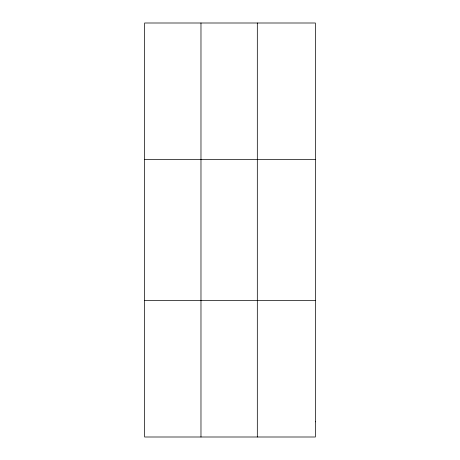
<?xml version="1.0" encoding="UTF-8"?>
<svg xmlns="http://www.w3.org/2000/svg" width="460" height="460" viewBox="0 0 460 460"><rect width="100%" height="100%" fill="white"/><g stroke="black" fill="none" stroke-linecap="round" stroke-linejoin="round"><path stroke-width="0.69" d="M200.974 437L200.974 23M257.318 437L257.318 23M144.635 159.62L315.365 159.62M144.635 300.38L315.365 300.38M315.365 421.82L315.365 437L144.635 437L144.635 23L315.365 23L315.365 421.82"/></g></svg>
